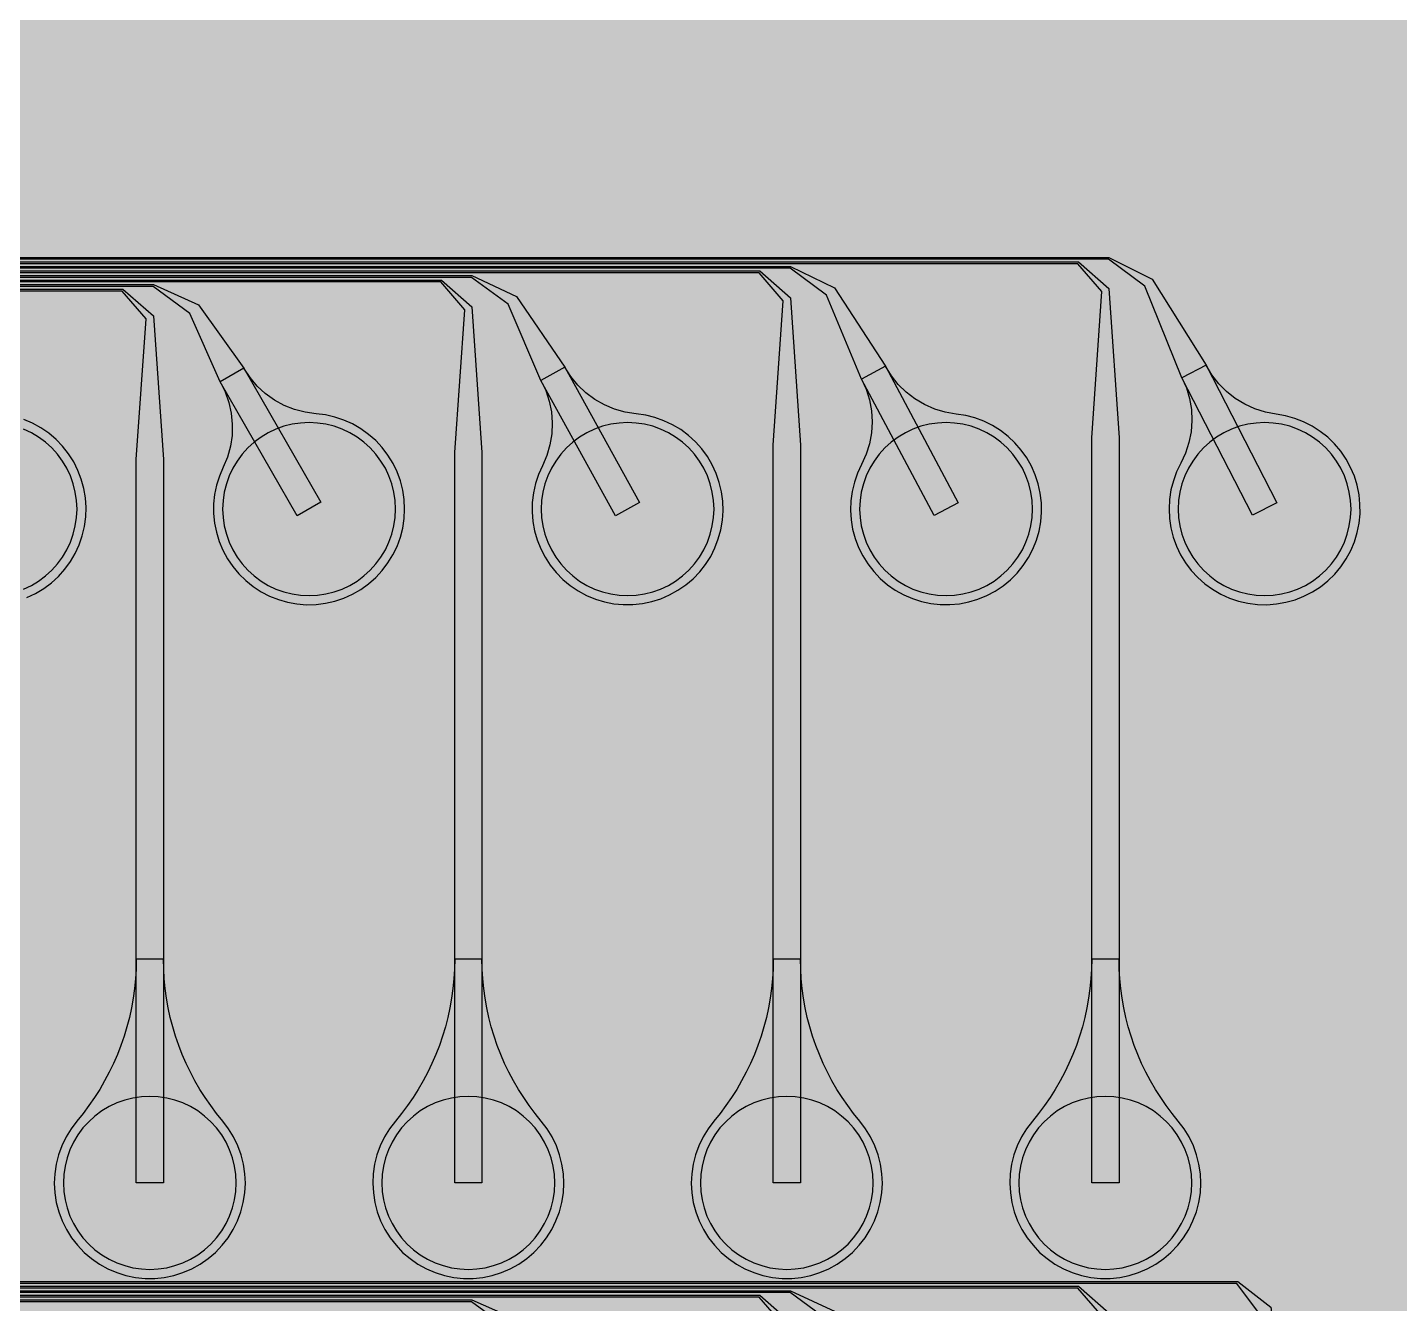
# Model space of a CAD drawing. Header units: metres. Extents: x -7220 to 10980, y -29667 to 1833.
# Drawn here: x -1167 to 341, y -26915 to -25514 of the extents above; entities that cross this region are included whole.
import ezdxf

# ---------------------------------------------------------------- set-up
doc = ezdxf.new("R2010")
doc.units = ezdxf.units.M
for name, color, linetype in [('Metal1', 4, 'CONTINUOUS'), ('Polyimide', 7, 'CONTINUOUS'), ('Polyimide_Negative', 5, 'CONTINUOUS')]:
    doc.layers.add(name, color=color, linetype=linetype)

msp = doc.modelspace()

# ---------------------------------------------------------------- hatches: boundary and pattern name
at = {"layer": 'Polyimide'}
msp.add_hatch(color=7, dxfattribs=at).paths.add_polyline_path([(4099.4, -13861.6), (4142.6, -14152.8), (4214.2, -14438.4), (4313.4, -14715.5), (4439.2, -14981.7), (4590.6, -15234.2), (4766, -15470.7), (4963.7, -15688.8), (5181.8, -15886.5), (5418.3, -16061.9), (5670.8, -16213.3), (5936.9, -16339.1), (6214.1, -16438.3), (6499.7, -16509.9), (6790.9, -16553.1), (7085, -16567.5), (9980.4, -16567.5), (10058.8, -16571.4), (10136.4, -16582.9), (10212.6, -16601.9), (10286.5, -16628.4), (10357.5, -16662), (10424.8, -16702.3), (10487.9, -16749.1), (10546.1, -16801.8), (10598.8, -16860), (10645.6, -16923), (10685.9, -16990.4), (10719.5, -17061.4), (10745.9, -17135.3), (10765, -17211.4), (10776.5, -17289.1), (10780.4, -17367.5), (10780.4, -21957.3), (10741.6, -22012.9), (10706, -22070.6), (10673.6, -22130.1), (10644.5, -22191.4), (10618.9, -22254.2), (10596.8, -22318.2), (10578.3, -22383.5), (10563.4, -22449.6), (10552.2, -22516.5), (10544.7, -22583.8), (10541, -22651.5), (10541, -22719.3), (10544.7, -22787), (10552.2, -22854.4), (10563.4, -22921.2), (10578.3, -22987.4), (10596.8, -23052.6), (10618.9, -23116.7), (10644.5, -23179.5), (10673.6, -23240.7), (10706, -23300.3), (10741.6, -23357.9), (10780.4, -23413.5), (10780.4, -28667.5), (10776.5, -28745.9), (10765, -28823.6), (10745.9, -28899.7), (10719.5, -28973.6), (10685.9, -29044.6), (10645.6, -29112), (10598.8, -29175), (10546.1, -29233.2), (10487.9, -29285.9), (10424.8, -29332.7), (10357.5, -29373), (10286.5, -29406.6), (10212.6, -29433.1), (10136.4, -29452.1), (10058.8, -29463.6), (9980.4, -29467.5), (-6219.6, -29467.5), (-6298, -29463.6), (-6375.7, -29452.1), (-6451.9, -29433.1), (-6525.8, -29406.6), (-6596.7, -29373), (-6664.1, -29332.7), (-6727.1, -29285.9), (-6785.3, -29233.2), (-6838, -29175), (-6884.8, -29112), (-6925.2, -29044.6), (-6958.7, -28973.6), (-6985.2, -28899.7), (-7004.3, -28823.6), (-7015.8, -28745.9), (-7019.6, -28667.5), (-7019.6, -23426.3), (-6979.4, -23370.1), (-6942.3, -23311.6), (-6908.7, -23251.2), (-6878.5, -23189), (-6851.8, -23125.1), (-6828.8, -23059.9), (-6809.5, -22993.4), (-6794, -22926), (-6782.4, -22857.8), (-6774.6, -22789.1), (-6770.7, -22720), (-6770.7, -22650.8), (-6774.6, -22581.8), (-6782.4, -22513), (-6794, -22444.8), (-6809.5, -22377.4), (-6828.8, -22311), (-6851.8, -22245.7), (-6878.5, -22181.9), (-6908.7, -22119.7), (-6942.3, -22059.2), (-6979.4, -22000.8), (-7019.6, -21944.5), (-7019.6, -17367.5), (-7015.8, -17289.1), (-7004.3, -17211.4), (-6985.2, -17135.3), (-6958.7, -17061.4), (-6925.2, -16990.4), (-6884.8, -16923), (-6838, -16860), (-6785.3, -16801.8), (-6727.1, -16749.1), (-6664.1, -16702.3), (-6596.7, -16662), (-6525.8, -16628.4), (-6451.9, -16601.9), (-6375.7, -16582.9), (-6298, -16571.4), (-6219.6, -16567.5), (-3314, -16567.5), (-3019.9, -16553.1), (-2728.7, -16509.9), (-2443.1, -16438.3), (-2165.9, -16339.1), (-1899.8, -16213.3), (-1647.3, -16061.9), (-1410.8, -15886.5), (-1192.7, -15688.8), (-995, -15470.7), (-819.6, -15234.2), (-668.2, -14981.7), (-542.4, -14715.5), (-443.2, -14438.4), (-371.6, -14152.8), (-328.4, -13861.6), (-314, -13567.5), (-314, -13373.5), (-317.5, -13328.1), (-327.7, -13283.8), (-344.6, -13241.5), (-367.6, -13202.3), (-396.4, -13167), (-430.1, -13136.5), (-468, -13111.4), (-509.3, -13092.3), (-509.3, -13092.3), (-578.2, -13061.3), (-642.2, -13021.2), (-700.3, -12973), (-751.3, -12917.3), (-794.4, -12855.3), (-828.7, -12788.1), (-853.7, -12716.8), (-868.9, -12642.8), (-874, -12567.5), (-868.9, -12492.2), (-853.7, -12418.2), (-828.7, -12346.9), (-794.4, -12279.7), (-751.3, -12217.7), (-700.3, -12162), (-642.2, -12113.8), (-578.2, -12073.7), (-509.3, -12042.7), (-509.3, -12042.7), (-468, -12023.6), (-430.1, -11998.5), (-396.4, -11968), (-367.6, -11932.7), (-344.6, -11893.5), (-327.7, -11851.2), (-317.5, -11806.9), (-314, -11761.5), (-314, -11074.3), (-317.5, -11028.9), (-327.7, -10984.6), (-344.6, -10942.4), (-367.6, -10903.1), (-396.4, -10867.8), (-430.1, -10837.3), (-468, -10812.2), (-509.3, -10793.2), (-509.3, -10793.2), (-578.2, -10762.1), (-642.2, -10722.1), (-700.3, -10673.8), (-751.3, -10618.1), (-794.4, -10556.1), (-828.7, -10488.9), (-853.7, -10417.6), (-868.9, -10343.7), (-874, -10268.3), (-868.9, -10193), (-853.7, -10119), (-828.7, -10047.8), (-794.4, -9980.5), (-751.3, -9918.5), (-700.3, -9862.9), (-642.2, -9814.6), (-578.2, -9774.6), (-509.3, -9743.5), (-509.3, -9743.5), (-468, -9724.5), (-430.1, -9699.4), (-396.4, -9668.8), (-367.6, -9633.5), (-344.6, -9594.3), (-327.7, -9552), (-317.5, -9507.7), (-314, -9462.4), (-314, -8775.1), (-317.5, -8729.8), (-327.7, -8685.5), (-344.6, -8643.2), (-367.6, -8604), (-396.4, -8568.7), (-430.1, -8538.1), (-468, -8513), (-509.3, -8494), (-509.3, -8494), (-578.2, -8462.9), (-642.2, -8422.9), (-700.3, -8374.6), (-751.3, -8319), (-794.4, -8257), (-828.7, -8189.7), (-853.7, -8118.5), (-868.9, -8044.5), (-874, -7969.2), (-868.9, -7893.8), (-853.7, -7819.9), (-828.7, -7748.6), (-794.4, -7681.4), (-751.3, -7619.4), (-700.3, -7563.7), (-642.2, -7515.4), (-578.2, -7475.4), (-509.3, -7444.3), (-509.3, -7444.3), (-468, -7425.3), (-430.1, -7400.2), (-396.4, -7369.7), (-367.6, -7334.4), (-344.6, -7295.1), (-327.7, -7252.9), (-317.5, -7208.6), (-314, -7163.2), (-314, -6476), (-317.5, -6430.6), (-327.7, -6386.3), (-344.6, -6344), (-367.6, -6304.8), (-396.4, -6269.5), (-430.1, -6239), (-468, -6213.9), (-509.3, -6194.8), (-509.3, -6194.8), (-578.2, -6163.8), (-642.2, -6123.7), (-700.3, -6075.5), (-751.3, -6019.8), (-794.4, -5957.8), (-828.7, -5890.6), (-853.7, -5819.3), (-868.9, -5745.3), (-874, -5670), (-868.9, -5594.7), (-853.7, -5520.7), (-828.7, -5449.4), (-794.4, -5382.2), (-751.3, -5320.2), (-700.3, -5264.5), (-642.2, -5216.3), (-578.2, -5176.2), (-509.3, -5145.2), (-509.3, -5145.2), (-468, -5126.1), (-430.1, -5101), (-396.4, -5070.5), (-367.6, -5035.2), (-344.6, -4996), (-327.7, -4953.7), (-317.5, -4909.4), (-314, -4864), (-314, 380), (-314, 1532.5), (-269, 1532.5), (-268.8, 1525.6), (-268.1, 1518.8), (-267, 1512), (-265.4, 1505.3), (-263.4, 1498.7), (-261, 1492.3), (-258.2, 1486.1), (-254.9, 1480), (-251.3, 1474.2), (-247.3, 1468.6), (-242.9, 1463.3), (-238.2, 1458.3), (-233.2, 1453.6), (-227.9, 1449.2), (-222.3, 1445.2), (-216.5, 1441.6), (-210.4, 1438.3), (-204.2, 1435.5), (-197.8, 1433.1), (-191.2, 1431.1), (-184.5, 1429.5), (-177.7, 1428.4), (-170.9, 1427.7), (-164, 1427.5), (-157.1, 1427.7), (-150.3, 1428.4), (-143.5, 1429.5), (-136.8, 1431.1), (-130.2, 1433.1), (-123.8, 1435.5), (-117.6, 1438.3), (-111.5, 1441.6), (-105.7, 1445.2), (-100.1, 1449.2), (-94.8, 1453.6), (-89.8, 1458.3), (-85.1, 1463.3), (-80.7, 1468.6), (-76.7, 1474.2), (-73.1, 1480), (-69.8, 1486.1), (-67, 1492.3), (-64.6, 1498.7), (-62.6, 1505.3), (-61, 1512), (-59.9, 1518.8), (-59.2, 1525.6), (-59, 1532.5), (1786, 1532.5), (3835, 1532.5), (3835.2, 1539), (3835.9, 1545.6), (3836.9, 1552), (3838.4, 1558.4), (3840.3, 1564.6), (3842.6, 1570.8), (3845.3, 1576.7), (3848.4, 1582.5), (3851.9, 1588.1), (3855.7, 1593.4), (3859.8, 1598.4), (3864.3, 1603.2), (3869.1, 1607.7), (3874.1, 1611.8), (3879.4, 1615.6), (3885, 1619.1), (3890.8, 1622.2), (3896.7, 1624.9), (3902.9, 1627.2), (3909.1, 1629.1), (3915.5, 1630.6), (3921.9, 1631.6), (3928.5, 1632.3), (3935, 1632.5), (3941.5, 1632.3), (3948.1, 1631.6), (3954.5, 1630.6), (3960.9, 1629.1), (3967.1, 1627.2), (3973.3, 1624.9), (3979.2, 1622.2), (3985, 1619.1), (3990.6, 1615.6), (3995.9, 1611.8), (4000.9, 1607.7), (4005.7, 1603.2), (4010.2, 1598.4), (4014.3, 1593.4), (4018.1, 1588.1), (4021.6, 1582.5), (4024.7, 1576.7), (4027.4, 1570.8), (4029.7, 1564.6), (4031.6, 1558.4), (4033.1, 1552), (4034.1, 1545.6), (4034.8, 1539), (4035, 1532.5), (4085, 1532.5), (4085, 380), (4085, 330), (4085, -4864), (4088.5, -4909.4), (4098.7, -4953.7), (4115.6, -4996), (4138.6, -5035.2), (4167.4, -5070.5), (4201.1, -5101), (4239, -5126.1), (4280.3, -5145.2), (4280.3, -5145.2), (4349.2, -5176.2), (4413.2, -5216.3), (4471.3, -5264.5), (4522.3, -5320.2), (4565.4, -5382.2), (4599.7, -5449.4), (4624.7, -5520.7), (4639.9, -5594.7), (4645, -5670), (4639.9, -5745.3), (4624.7, -5819.3), (4599.7, -5890.6), (4565.4, -5957.8), (4522.3, -6019.8), (4471.3, -6075.5), (4413.2, -6123.7), (4349.2, -6163.8), (4280.3, -6194.8), (4239, -6213.9), (4201.1, -6239), (4167.4, -6269.5), (4138.6, -6304.8), (4115.6, -6344), (4098.7, -6386.3), (4088.5, -6430.6), (4085, -6476), (4085, -13567.5), (4099.4, -13861.6)])

# ---------------------------------------------------------------- linework, layer by layer
at = {"layer": 'Metal1'}
for points in [[(1878.9, -18191.7), (1878.9, -28377.9), (1848.3, -28408.5), (-6017.5, -28408.5), (-6048.1, -28377.9), (-6048.1, -25796.6), (-6017.5, -25766), (21.9, -25766), (69.5, -25789.8), (128.8, -25884.6), (206.2, -26035.7), (179.5, -26049.3), (102.1, -25898.3), (61.2, -25797.5), (21.4, -25768), (-6016.7, -25768), (-6046.1, -25797.4), (-6046.1, -28377.1), (-6016.7, -28406.5), (1847.5, -28406.5), (1876.9, -28377.1), (1876.9, -18191.7)], [(1873.9, -18191.7), (1873.9, -28372.9), (1843.3, -28403.5), (-6012.5, -28403.5), (-6043.1, -28372.9), (-6043.1, -25801.6), (-6012.5, -25771), (-11.7, -25771), (21.8, -25800.4), (32.9, -25964.2), (32.9, -26782.5), (2.9, -26782.5), (2.9, -25964.2), (14, -25803.6), (-12.5, -25773), (-6011.7, -25773), (-6041.1, -25802.4), (-6041.1, -28372.1), (-6011.7, -28401.5), (1842.5, -28401.5), (1871.9, -28372.1), (1871.9, -18191.7)], [(1868.9, -18191.7), (1868.9, -28367.9), (1838.3, -28398.5), (-6007.5, -28398.5), (-6038.1, -28367.9), (-6038.1, -25806.6), (-6007.5, -25776), (-328.1, -25776), (-279.9, -25799.4), (-223.6, -25885.6), (-143.9, -26035.5), (-170.4, -26049.5), (-250.1, -25899.7), (-288.6, -25807.6), (-328.6, -25778), (-6006.7, -25778), (-6036.1, -25807.4), (-6036.1, -28367.1), (-6006.7, -28396.5), (1837.5, -28396.5), (1866.9, -28367.1), (1866.9, -18191.7)], [(1863.9, -18191.7), (1863.9, -28362.9), (1833.3, -28393.5), (-6002.5, -28393.5), (-6033.1, -28362.9), (-6033.1, -25811.6), (-6002.5, -25781), (-361.7, -25781), (-328.2, -25810.4), (-317.1, -25972.2), (-317.1, -26782.5), (-347.1, -26782.5), (-347.1, -25972.2), (-336.1, -25813.6), (-362.5, -25783), (-6001.7, -25783), (-6031.1, -25812.4), (-6031.1, -28362.1), (-6001.7, -28391.5), (1832.5, -28391.5), (1861.9, -28362.1), (1861.9, -18191.7)], [(1858.9, -18191.7), (1858.9, -28357.9), (1828.3, -28388.5), (-5997.5, -28388.5), (-6028.1, -28357.9), (-6028.1, -25816.6), (-5997.5, -25786), (-678.1, -25786), (-629.3, -25808.9), (-576.1, -25886.7), (-494, -26035.2), (-520.3, -26049.8), (-602.3, -25901.2), (-638.3, -25817.6), (-678.6, -25788), (-5996.7, -25788), (-6026.1, -25817.4), (-6026.1, -28357.1), (-5996.7, -28386.5), (1827.5, -28386.5), (1856.9, -28357.1), (1856.9, -18191.7)], [(1853.9, -18191.7), (1853.9, -28352.9), (1823.3, -28383.5), (-5992.5, -28383.5), (-6023.1, -28352.9), (-6023.1, -25821.6), (-5992.5, -25791), (-711.7, -25791), (-678.2, -25820.4), (-667.1, -25980.2), (-667.1, -26782.5), (-697.1, -26782.5), (-697.1, -25980.2), (-686.1, -25823.6), (-712.5, -25793), (-5991.7, -25793), (-6021.1, -25822.4), (-6021.1, -28352.1), (-5991.7, -28381.5), (1822.5, -28381.5), (1851.9, -28352.1), (1851.9, -18191.7)], [(1848.9, -18191.7), (1848.9, -28347.9), (1818.3, -28378.5), (-5987.5, -28378.5), (-6018.1, -28347.9), (-6018.1, -25826.6), (-5987.5, -25796), (-1028.1, -25796), (-978.7, -25818.3), (-928.7, -25887.9), (-844.1, -26035), (-870.1, -26050), (-954.7, -25902.9), (-988, -25827.7), (-1028.6, -25798), (-5986.7, -25798), (-6016.1, -25827.4), (-6016.1, -28347.1), (-5986.7, -28376.5), (1817.5, -28376.5), (1846.9, -28347.1), (1846.9, -18191.7)], [(1843.9, -18191.7), (1843.9, -28342.9), (1813.3, -28373.5), (-5982.5, -28373.5), (-6013.1, -28342.9), (-6013.1, -25831.6), (-5982.5, -25801), (-1061.7, -25801), (-1028.1, -25830.3), (-1017.1, -25988.2), (-1017.1, -26782.5), (-1047.1, -26782.5), (-1047.1, -25988.2), (-1036.1, -25833.7), (-1062.5, -25803), (-5981.7, -25803), (-6011.1, -25832.4), (-6011.1, -28342.1), (-5981.7, -28371.5), (1812.5, -28371.5), (1841.9, -28342.1), (1841.9, -18191.7)], [(1718.9, -18191.7), (1718.9, -28217.9), (1688.3, -28248.5), (-5857.5, -28248.5), (-5888.1, -28217.9), (-5888.1, -26921.6), (-5857.5, -26891), (163.3, -26891), (199.6, -26919.2), (207.9, -26982.8), (207.9, -27152.5), (177.9, -27152.5), (177.9, -26982.8), (186.1, -26924.8), (162.5, -26893), (-5856.7, -26893), (-5886.1, -26922.4), (-5886.1, -28217.1), (-5856.7, -28246.5), (1687.5, -28246.5), (1716.9, -28217.1), (1716.9, -18191.7)], [(1713.9, -18191.7), (1713.9, -28212.9), (1683.3, -28243.5), (-5852.5, -28243.5), (-5883.1, -28212.9), (-5883.1, -26926.6), (-5852.5, -26896), (-11.7, -26896), (21.8, -26925.4), (32.9, -27086.2), (32.9, -27892.5), (2.9, -27892.5), (2.9, -27086.2), (13.9, -26928.6), (-12.5, -26898), (-5851.7, -26898), (-5881.1, -26927.4), (-5881.1, -28212.1), (-5851.7, -28241.5), (1682.5, -28241.5), (1711.9, -28212.1), (1711.9, -18191.7)], [(1708.9, -18191.7), (1708.9, -28207.9), (1678.3, -28238.5), (-5847.5, -28238.5), (-5878.1, -28207.9), (-5878.1, -26931.6), (-5847.5, -26901), (-328.1, -26901), (-279, -26923.6), (-227.4, -26997.3), (-144.1, -27145.1), (-170.2, -27159.9), (-253.5, -27012), (-288.2, -26932.6), (-328.6, -26903), (-5846.7, -26903), (-5876.1, -26932.4), (-5876.1, -28207.1), (-5846.7, -28236.5), (1677.5, -28236.5), (1706.9, -28207.1), (1706.9, -18191.7)], [(1703.9, -18191.7), (1703.9, -28202.9), (1673.3, -28233.5), (-5842.5, -28233.5), (-5873.1, -28202.9), (-5873.1, -26936.6), (-5842.5, -26906), (-361.7, -26906), (-328.1, -26935.4), (-317.1, -27094.2), (-317.1, -27892.5), (-347.1, -27892.5), (-347.1, -27094.2), (-336.1, -26938.6), (-362.5, -26908), (-5841.7, -26908), (-5871.1, -26937.4), (-5871.1, -28202.1), (-5841.7, -28231.5), (1672.5, -28231.5), (1701.9, -28202.1), (1701.9, -18191.7)], [(1698.9, -18191.7), (1698.9, -28197.9), (1668.3, -28228.5), (-5837.5, -28228.5), (-5868.1, -28197.9), (-5868.1, -26941.6), (-5837.5, -26911), (-678.1, -26911), (-628.4, -26933), (-580.1, -26998.6), (-494.2, -27144.9), (-520.1, -27160.1), (-606, -27013.8), (-637.9, -26942.7), (-678.6, -26913), (-5836.7, -26913), (-5866.1, -26942.4), (-5866.1, -28197.1), (-5836.7, -28226.5), (1667.5, -28226.5), (1696.9, -28197.1), (1696.9, -18191.7)], [(-1167.2, -26139.6), (-1157.7, -26135.1), (-1148.7, -26129.7), (-1140.3, -26123.5), (-1132.6, -26116.4), (-1125.6, -26108.6), (-1119.4, -26100.2), (-1114.1, -26091.1), (-1109.7, -26081.6), (-1106.3, -26071.7), (-1103.9, -26061.5), (-1102.5, -26051.1), (-1102.1, -26040.6), (-1102.8, -26030.2), (-1104.6, -26019.9), (-1107.4, -26009.7), (-1111.1, -26000), (-1115.8, -25990.6), (-1121.5, -25981.8), (-1128, -25973.5), (-1135.2, -25966), (-1143.2, -25959.2), (-1151.8, -25953.2), (-1161, -25948.2), (-1170.6, -25944)]]:
    msp.add_lwpolyline(points, dxfattribs=at)
for points in [[(-954.7, -25902.9), (-949.3, -25913.8), (-945.3, -25925.3), (-942.6, -25937.2), (-941.5, -25949.3), (-941.8, -25961.5), (-943.6, -25973.5), (-946.9, -25985.3), (-951.5, -25996.5), (-955.6, -26006.2), (-958.8, -26016.2), (-960.9, -26026.4), (-962, -26036.8), (-962, -26047.3), (-961, -26057.8), (-959, -26068), (-955.9, -26078.1), (-951.9, -26087.7), (-946.9, -26097), (-941, -26105.6), (-934.3, -26113.7), (-926.8, -26121), (-918.7, -26127.6), (-909.9, -26133.3), (-900.6, -26138.1), (-890.8, -26141.9), (-880.7, -26144.8), (-870.4, -26146.7), (-860, -26147.5), (-849.5, -26147.2), (-839.1, -26145.9), (-828.9, -26143.6), (-818.9, -26140.3), (-809.4, -26136), (-800.3, -26130.8), (-791.8, -26124.7), (-783.9, -26117.8), (-776.8, -26110.1), (-770.4, -26101.7), (-765, -26092.8), (-760.4, -26083.4), (-756.8, -26073.5), (-754.2, -26063.4), (-752.7, -26053), (-752.1, -26042.5), (-752.6, -26032.1), (-754.2, -26021.7), (-756.8, -26011.6), (-760.4, -26001.7), (-764.9, -25992.3), (-770.4, -25983.3), (-776.7, -25975), (-783.8, -25967.3), (-791.7, -25960.4), (-800.2, -25954.3), (-809.3, -25949), (-818.9, -25944.7), (-828.8, -25941.4), (-839, -25939.1), (-849.4, -25937.8), (-861.5, -25936.1), (-873.3, -25933.1), (-884.6, -25928.6), (-895.3, -25922.7), (-905.2, -25915.6), (-914.1, -25907.4), (-922, -25898.1), (-928.7, -25887.9), (-954.7, -25902.9)], [(-602.3, -25901.2), (-597.1, -25912.2), (-593.3, -25923.8), (-590.8, -25935.7), (-589.9, -25947.9), (-590.4, -25960), (-592.4, -25972.1), (-595.9, -25983.7), (-600.7, -25994.9), (-605, -26004.5), (-608.3, -26014.4), (-610.6, -26024.7), (-611.9, -26035.1), (-612.1, -26045.5), (-611.3, -26056), (-609.4, -26066.3), (-606.5, -26076.4), (-602.6, -26086.1), (-597.8, -26095.4), (-592.1, -26104.2), (-585.5, -26112.3), (-578.2, -26119.8), (-570.1, -26126.5), (-561.4, -26132.4), (-552.2, -26137.3), (-542.5, -26141.4), (-532.5, -26144.4), (-522.2, -26146.4), (-511.8, -26147.4), (-501.3, -26147.3), (-490.9, -26146.2), (-480.6, -26144.1), (-470.6, -26140.9), (-461, -26136.8), (-451.8, -26131.7), (-443.2, -26125.8), (-435.2, -26119), (-427.9, -26111.5), (-421.5, -26103.2), (-415.8, -26094.4), (-411.1, -26085), (-407.4, -26075.2), (-404.6, -26065.1), (-402.8, -26054.8), (-402.1, -26044.3), (-402.5, -26033.9), (-403.9, -26023.5), (-406.3, -26013.3), (-409.7, -26003.4), (-414.1, -25993.9), (-419.4, -25984.8), (-425.6, -25976.4), (-432.6, -25968.6), (-440.3, -25961.5), (-448.7, -25955.2), (-457.7, -25949.9), (-467.2, -25945.4), (-477.1, -25941.9), (-487.2, -25939.4), (-497.6, -25937.9), (-509.7, -25936.1), (-521.4, -25932.8), (-532.6, -25928.1), (-543.2, -25922.1), (-553, -25914.8), (-561.8, -25906.4), (-569.6, -25897), (-576.1, -25886.7), (-602.3, -25901.2)], [(-250.1, -25899.7), (-245, -25910.8), (-241.3, -25922.4), (-239.1, -25934.4), (-238.3, -25946.6), (-239.1, -25958.7), (-241.3, -25970.7), (-244.9, -25982.3), (-249.9, -25993.4), (-254.4, -26002.9), (-257.8, -26012.8), (-260.3, -26023), (-261.7, -26033.4), (-262.1, -26043.8), (-261.5, -26054.3), (-259.8, -26064.6), (-257, -26074.8), (-253.3, -26084.6), (-248.7, -26093.9), (-243.1, -26102.8), (-236.6, -26111.1), (-229.4, -26118.7), (-221.5, -26125.5), (-212.9, -26131.5), (-203.7, -26136.6), (-194.1, -26140.8), (-184.1, -26144), (-173.9, -26146.2), (-163.5, -26147.3), (-153, -26147.4), (-142.5, -26146.5), (-132.2, -26144.5), (-122.2, -26141.5), (-112.5, -26137.5), (-103.3, -26132.6), (-94.5, -26126.8), (-86.4, -26120.1), (-79.1, -26112.7), (-72.4, -26104.6), (-66.7, -26095.8), (-61.8, -26086.6), (-57.9, -26076.8), (-55, -26066.8), (-53.1, -26056.5), (-52.2, -26046), (-52.4, -26035.6), (-53.6, -26025.1), (-55.8, -26014.9), (-59.1, -26004.9), (-63.3, -25995.4), (-68.5, -25986.2), (-74.5, -25977.7), (-81.4, -25969.8), (-89, -25962.6), (-97.3, -25956.2), (-106.2, -25950.7), (-115.6, -25946), (-125.5, -25942.4), (-135.6, -25939.7), (-145.9, -25938.1), (-158, -25936.1), (-169.6, -25932.6), (-180.8, -25927.7), (-191.3, -25921.5), (-200.9, -25914.1), (-209.6, -25905.5), (-217.2, -25896), (-223.6, -25885.6), (-250.1, -25899.7)], [(102.1, -25898.3), (107, -25909.5), (110.5, -25921.2), (112.5, -25933.2), (113.1, -25945.3), (112.2, -25957.5), (109.8, -25969.4), (106, -25981), (100.8, -25992), (96.2, -26001.4), (92.6, -26011.3), (90, -26021.4), (88.4, -26031.8), (87.9, -26042.3), (88.4, -26052.7), (89.9, -26063.1), (92.5, -26073.2), (96, -26083.1), (100.6, -26092.6), (106, -26101.5), (112.3, -26109.9), (119.4, -26117.6), (127.3, -26124.5), (135.8, -26130.6), (144.9, -26135.9), (154.4, -26140.2), (164.3, -26143.5), (174.6, -26145.9), (185, -26147.2), (195.4, -26147.5), (205.9, -26146.7), (216.2, -26144.9), (226.3, -26142), (236, -26138.2), (245.4, -26133.4), (254.2, -26127.7), (262.4, -26121.2), (269.9, -26113.9), (276.6, -26105.9), (282.5, -26097.2), (287.5, -26088), (291.6, -26078.3), (294.7, -26068.3), (296.7, -26058), (297.8, -26047.6), (297.7, -26037.1), (296.7, -26026.7), (294.6, -26016.4), (291.5, -26006.4), (287.4, -25996.8), (282.4, -25987.6), (276.5, -25978.9), (269.7, -25970.9), (262.2, -25963.6), (254, -25957.1), (245.2, -25951.4), (235.8, -25946.7), (226.1, -25942.9), (216, -25940.1), (205.6, -25938.3), (193.7, -25936.1), (182, -25932.4), (171, -25927.4), (160.6, -25921), (151, -25913.4), (142.5, -25904.8), (135, -25895.1), (128.8, -25884.6), (102.1, -25898.3)], [(-1047.1, -26536.9), (-1047.3, -26547.7), (-1048, -26558.4), (-1049, -26569.1), (-1050.5, -26579.7), (-1052.3, -26590.3), (-1054.6, -26600.8), (-1057.3, -26611.1), (-1060.4, -26621.4), (-1063.9, -26631.6), (-1067.8, -26641.6), (-1072.1, -26651.4), (-1076.7, -26661.1), (-1081.8, -26670.6), (-1087.2, -26679.9), (-1092.9, -26688.9), (-1099, -26697.7), (-1105.5, -26706.3), (-1112.3, -26714.6), (-1118.7, -26723.1), (-1124.2, -26732.1), (-1128.9, -26741.7), (-1132.5, -26751.6), (-1135.1, -26761.9), (-1136.6, -26772.4), (-1137.1, -26783), (-1136.5, -26793.6), (-1134.9, -26804.1), (-1132.2, -26814.3), (-1128.5, -26824.2), (-1123.8, -26833.7), (-1118.1, -26842.7), (-1111.6, -26851.1), (-1104.3, -26858.8), (-1096.2, -26865.7), (-1087.5, -26871.7), (-1078.2, -26876.8), (-1068.5, -26881), (-1058.4, -26884.2), (-1048, -26886.3), (-1037.4, -26887.4), (-1026.8, -26887.4), (-1016.3, -26886.3), (-1005.9, -26884.2), (-995.8, -26881), (-986, -26876.8), (-976.7, -26871.7), (-968, -26865.7), (-960, -26858.8), (-952.6, -26851.1), (-946.1, -26842.7), (-940.5, -26833.7), (-935.8, -26824.2), (-932.1, -26814.3), (-929.4, -26804.1), (-927.7, -26793.6), (-927.1, -26783), (-927.6, -26772.4), (-929.2, -26761.9), (-931.8, -26751.6), (-935.4, -26741.7), (-940, -26732.1), (-945.6, -26723.1), (-952, -26714.6), (-958.8, -26706.3), (-965.2, -26697.7), (-971.3, -26688.9), (-977.1, -26679.9), (-982.5, -26670.6), (-987.5, -26661.1), (-992.2, -26651.4), (-996.4, -26641.6), (-1000.3, -26631.6), (-1003.8, -26621.4), (-1006.9, -26611.1), (-1009.6, -26600.8), (-1011.9, -26590.3), (-1013.8, -26579.7), (-1015.2, -26569.1), (-1016.3, -26558.4), (-1016.9, -26547.7), (-1017.1, -26536.9), (-1047.1, -26536.9)], [(-697.1, -26536.9), (-697.3, -26547.7), (-698, -26558.4), (-699, -26569.1), (-700.5, -26579.7), (-702.3, -26590.3), (-704.6, -26600.8), (-707.3, -26611.1), (-710.4, -26621.4), (-713.9, -26631.6), (-717.8, -26641.6), (-722.1, -26651.4), (-726.7, -26661.1), (-731.8, -26670.6), (-737.2, -26679.9), (-742.9, -26688.9), (-749, -26697.7), (-755.5, -26706.3), (-762.3, -26714.6), (-768.7, -26723.1), (-774.2, -26732.1), (-778.9, -26741.7), (-782.5, -26751.6), (-785.1, -26761.9), (-786.6, -26772.4), (-787.1, -26783), (-786.5, -26793.6), (-784.9, -26804.1), (-782.2, -26814.3), (-778.5, -26824.2), (-773.8, -26833.7), (-768.1, -26842.7), (-761.6, -26851.1), (-754.3, -26858.8), (-746.2, -26865.7), (-737.5, -26871.7), (-728.2, -26876.8), (-718.5, -26881), (-708.4, -26884.2), (-698, -26886.3), (-687.4, -26887.4), (-676.8, -26887.4), (-666.3, -26886.3), (-655.9, -26884.2), (-645.8, -26881), (-636, -26876.8), (-626.7, -26871.7), (-618, -26865.7), (-610, -26858.8), (-602.6, -26851.1), (-596.1, -26842.7), (-590.5, -26833.7), (-585.8, -26824.2), (-582.1, -26814.3), (-579.4, -26804.1), (-577.7, -26793.6), (-577.1, -26783), (-577.6, -26772.4), (-579.2, -26761.9), (-581.8, -26751.6), (-585.4, -26741.7), (-590, -26732.1), (-595.6, -26723.1), (-602, -26714.6), (-608.8, -26706.3), (-615.2, -26697.7), (-621.3, -26688.9), (-627.1, -26679.9), (-632.5, -26670.6), (-637.5, -26661.1), (-642.2, -26651.4), (-646.4, -26641.6), (-650.3, -26631.6), (-653.8, -26621.4), (-656.9, -26611.1), (-659.6, -26600.8), (-661.9, -26590.3), (-663.8, -26579.7), (-665.2, -26569.1), (-666.3, -26558.4), (-666.9, -26547.7), (-667.1, -26536.9), (-697.1, -26536.9)], [(-347.1, -26536.9), (-347.3, -26547.7), (-348, -26558.4), (-349, -26569.1), (-350.5, -26579.7), (-352.3, -26590.3), (-354.6, -26600.8), (-357.3, -26611.1), (-360.4, -26621.4), (-363.9, -26631.6), (-367.8, -26641.6), (-372.1, -26651.4), (-376.7, -26661.1), (-381.8, -26670.6), (-387.2, -26679.9), (-392.9, -26688.9), (-399, -26697.7), (-405.5, -26706.3), (-412.3, -26714.6), (-418.7, -26723.1), (-424.2, -26732.1), (-428.9, -26741.7), (-432.5, -26751.6), (-435.1, -26761.9), (-436.6, -26772.4), (-437.1, -26783), (-436.5, -26793.6), (-434.9, -26804.1), (-432.2, -26814.3), (-428.5, -26824.2), (-423.8, -26833.7), (-418.1, -26842.7), (-411.6, -26851.1), (-404.3, -26858.8), (-396.2, -26865.7), (-387.5, -26871.7), (-378.2, -26876.8), (-368.5, -26881), (-358.4, -26884.2), (-348, -26886.3), (-337.4, -26887.4), (-326.8, -26887.4), (-316.3, -26886.3), (-305.9, -26884.2), (-295.8, -26881), (-286, -26876.8), (-276.7, -26871.7), (-268, -26865.7), (-260, -26858.8), (-252.6, -26851.1), (-246.1, -26842.7), (-240.5, -26833.7), (-235.8, -26824.2), (-232.1, -26814.3), (-229.4, -26804.1), (-227.7, -26793.6), (-227.1, -26783), (-227.6, -26772.4), (-229.2, -26761.9), (-231.8, -26751.6), (-235.4, -26741.7), (-240, -26732.1), (-245.6, -26723.1), (-252, -26714.6), (-258.8, -26706.3), (-265.2, -26697.7), (-271.3, -26688.9), (-277.1, -26679.9), (-282.5, -26670.6), (-287.5, -26661.1), (-292.2, -26651.4), (-296.4, -26641.6), (-300.3, -26631.6), (-303.8, -26621.4), (-306.9, -26611.1), (-309.6, -26600.8), (-311.9, -26590.3), (-313.8, -26579.7), (-315.2, -26569.1), (-316.3, -26558.4), (-316.9, -26547.7), (-317.1, -26536.9), (-347.1, -26536.9)], [(2.9, -26536.9), (2.7, -26547.7), (2, -26558.4), (1, -26569.1), (-0.5, -26579.7), (-2.3, -26590.3), (-4.6, -26600.8), (-7.3, -26611.1), (-10.4, -26621.4), (-13.9, -26631.6), (-17.8, -26641.6), (-22.1, -26651.4), (-26.7, -26661.1), (-31.8, -26670.6), (-37.2, -26679.9), (-42.9, -26688.9), (-49, -26697.7), (-55.5, -26706.3), (-62.3, -26714.6), (-68.7, -26723.1), (-74.2, -26732.1), (-78.9, -26741.7), (-82.5, -26751.6), (-85.1, -26761.9), (-86.6, -26772.4), (-87.1, -26783), (-86.5, -26793.6), (-84.9, -26804.1), (-82.2, -26814.3), (-78.5, -26824.2), (-73.8, -26833.7), (-68.1, -26842.7), (-61.6, -26851.1), (-54.3, -26858.8), (-46.2, -26865.7), (-37.5, -26871.7), (-28.2, -26876.8), (-18.5, -26881), (-8.4, -26884.2), (2, -26886.3), (12.6, -26887.4), (23.2, -26887.4), (33.7, -26886.3), (44.1, -26884.2), (54.2, -26881), (64, -26876.8), (73.3, -26871.7), (82, -26865.7), (90, -26858.8), (97.4, -26851.1), (103.9, -26842.7), (109.5, -26833.7), (114.2, -26824.2), (117.9, -26814.3), (120.6, -26804.1), (122.3, -26793.6), (122.9, -26783), (122.4, -26772.4), (120.8, -26761.9), (118.2, -26751.6), (114.6, -26741.7), (110, -26732.1), (104.4, -26723.1), (98, -26714.6), (91.2, -26706.3), (84.8, -26697.7), (78.7, -26688.9), (72.9, -26679.9), (67.5, -26670.6), (62.5, -26661.1), (57.8, -26651.4), (53.6, -26641.6), (49.7, -26631.6), (46.2, -26621.4), (43.1, -26611.1), (40.4, -26600.8), (38.1, -26590.3), (36.2, -26579.7), (34.8, -26569.1), (33.7, -26558.4), (33.1, -26547.7), (32.9, -26536.9), (2.9, -26536.9)]]:
    msp.add_lwpolyline(points, close=True, dxfattribs=at)
at = {"layer": 'Polyimide_Negative'}
for points in [[(-762.1, -26042.5), (-762.6, -26033.2), (-764, -26024), (-766.2, -26014.9), (-769.4, -26006.1), (-773.3, -25997.7), (-778.1, -25989.7), (-783.7, -25982.2), (-789.9, -25975.3), (-796.9, -25969.1), (-804.3, -25963.5), (-812.3, -25958.7), (-820.8, -25954.7), (-829.5, -25951.6), (-838.6, -25949.3), (-847.8, -25948), (-857.1, -25947.5), (-866.4, -25948), (-875.7, -25949.3), (-884.7, -25951.6), (-893.5, -25954.7), (-901.9, -25958.7), (-909.9, -25963.5), (-917.4, -25969.1), (-924.3, -25975.3), (-930.6, -25982.2), (-936.1, -25989.7), (-940.9, -25997.7), (-944.9, -26006.1), (-948, -26014.9), (-950.3, -26024), (-951.7, -26033.2), (-952.1, -26042.5), (-951.7, -26051.8), (-950.3, -26061), (-948, -26070.1), (-944.9, -26078.9), (-940.9, -26087.3), (-936.1, -26095.3), (-930.6, -26102.8), (-924.3, -26109.7), (-917.4, -26115.9), (-909.9, -26121.5), (-901.9, -26126.3), (-893.5, -26130.3), (-884.7, -26133.4), (-875.7, -26135.7), (-866.4, -26137), (-857.1, -26137.5), (-847.8, -26137), (-838.6, -26135.7), (-829.5, -26133.4), (-820.8, -26130.3), (-812.3, -26126.3), (-804.3, -26121.5), (-796.9, -26115.9), (-789.9, -26109.7), (-783.7, -26102.8), (-778.1, -26095.3), (-773.3, -26087.3), (-769.4, -26078.9), (-766.2, -26070.1), (-764, -26061), (-762.6, -26051.8), (-762.1, -26042.5)], [(-412.1, -26042.5), (-412.6, -26033.2), (-414, -26024), (-416.2, -26014.9), (-419.4, -26006.1), (-423.3, -25997.7), (-428.1, -25989.7), (-433.7, -25982.2), (-439.9, -25975.3), (-446.9, -25969.1), (-454.3, -25963.5), (-462.3, -25958.7), (-470.8, -25954.7), (-479.5, -25951.6), (-488.6, -25949.3), (-497.8, -25948), (-507.1, -25947.5), (-516.4, -25948), (-525.7, -25949.3), (-534.7, -25951.6), (-543.5, -25954.7), (-551.9, -25958.7), (-559.9, -25963.5), (-567.4, -25969.1), (-574.3, -25975.3), (-580.6, -25982.2), (-586.1, -25989.7), (-590.9, -25997.7), (-594.9, -26006.1), (-598, -26014.9), (-600.3, -26024), (-601.7, -26033.2), (-602.1, -26042.5), (-601.7, -26051.8), (-600.3, -26061), (-598, -26070.1), (-594.9, -26078.9), (-590.9, -26087.3), (-586.1, -26095.3), (-580.6, -26102.8), (-574.3, -26109.7), (-567.4, -26115.9), (-559.9, -26121.5), (-551.9, -26126.3), (-543.5, -26130.3), (-534.7, -26133.4), (-525.7, -26135.7), (-516.4, -26137), (-507.1, -26137.5), (-497.8, -26137), (-488.6, -26135.7), (-479.5, -26133.4), (-470.8, -26130.3), (-462.3, -26126.3), (-454.3, -26121.5), (-446.9, -26115.9), (-439.9, -26109.7), (-433.7, -26102.8), (-428.1, -26095.3), (-423.3, -26087.3), (-419.4, -26078.9), (-416.2, -26070.1), (-414, -26061), (-412.6, -26051.8), (-412.1, -26042.5)], [(-62.1, -26042.5), (-62.6, -26033.2), (-64, -26024), (-66.2, -26014.9), (-69.4, -26006.1), (-73.3, -25997.7), (-78.1, -25989.7), (-83.7, -25982.2), (-89.9, -25975.3), (-96.9, -25969.1), (-104.3, -25963.5), (-112.3, -25958.7), (-120.8, -25954.7), (-129.5, -25951.6), (-138.6, -25949.3), (-147.8, -25948), (-157.1, -25947.5), (-166.4, -25948), (-175.7, -25949.3), (-184.7, -25951.6), (-193.5, -25954.7), (-201.9, -25958.7), (-209.9, -25963.5), (-217.4, -25969.1), (-224.3, -25975.3), (-230.6, -25982.2), (-236.1, -25989.7), (-240.9, -25997.7), (-244.9, -26006.1), (-248, -26014.9), (-250.3, -26024), (-251.7, -26033.2), (-252.1, -26042.5), (-251.7, -26051.8), (-250.3, -26061), (-248, -26070.1), (-244.9, -26078.9), (-240.9, -26087.3), (-236.1, -26095.3), (-230.6, -26102.8), (-224.3, -26109.7), (-217.4, -26115.9), (-209.9, -26121.5), (-201.9, -26126.3), (-193.5, -26130.3), (-184.7, -26133.4), (-175.7, -26135.7), (-166.4, -26137), (-157.1, -26137.5), (-147.8, -26137), (-138.6, -26135.7), (-129.5, -26133.4), (-120.8, -26130.3), (-112.3, -26126.3), (-104.3, -26121.5), (-96.9, -26115.9), (-89.9, -26109.7), (-83.7, -26102.8), (-78.1, -26095.3), (-73.3, -26087.3), (-69.4, -26078.9), (-66.2, -26070.1), (-64, -26061), (-62.6, -26051.8), (-62.1, -26042.5)], [(287.9, -26042.5), (287.4, -26033.2), (286, -26024), (283.8, -26014.9), (280.6, -26006.1), (276.7, -25997.7), (271.9, -25989.7), (266.3, -25982.2), (260.1, -25975.3), (253.1, -25969.1), (245.7, -25963.5), (237.7, -25958.7), (229.2, -25954.7), (220.5, -25951.6), (211.4, -25949.3), (202.2, -25948), (192.9, -25947.5), (183.6, -25948), (174.3, -25949.3), (165.3, -25951.6), (156.5, -25954.7), (148.1, -25958.7), (140.1, -25963.5), (132.6, -25969.1), (125.7, -25975.3), (119.4, -25982.2), (113.9, -25989.7), (109.1, -25997.7), (105.1, -26006.1), (102, -26014.9), (99.7, -26024), (98.3, -26033.2), (97.9, -26042.5), (98.3, -26051.8), (99.7, -26061), (102, -26070.1), (105.1, -26078.9), (109.1, -26087.3), (113.9, -26095.3), (119.4, -26102.8), (125.7, -26109.7), (132.6, -26115.9), (140.1, -26121.5), (148.1, -26126.3), (156.5, -26130.3), (165.3, -26133.4), (174.3, -26135.7), (183.6, -26137), (192.9, -26137.5), (202.2, -26137), (211.4, -26135.7), (220.5, -26133.4), (229.2, -26130.3), (237.7, -26126.3), (245.7, -26121.5), (253.1, -26115.9), (260.1, -26109.7), (266.3, -26102.8), (271.9, -26095.3), (276.7, -26087.3), (280.6, -26078.9), (283.8, -26070.1), (286, -26061), (287.4, -26051.8), (287.9, -26042.5)], [(-937.1, -26782.5), (-937.6, -26773.2), (-939, -26764), (-941.2, -26754.9), (-944.4, -26746.1), (-948.3, -26737.7), (-953.1, -26729.7), (-958.7, -26722.2), (-964.9, -26715.3), (-971.9, -26709.1), (-979.3, -26703.5), (-987.3, -26698.7), (-995.8, -26694.7), (-1004.5, -26691.6), (-1013.6, -26689.3), (-1022.8, -26688), (-1032.1, -26687.5), (-1041.4, -26688), (-1050.7, -26689.3), (-1059.7, -26691.6), (-1068.5, -26694.7), (-1076.9, -26698.7), (-1084.9, -26703.5), (-1092.4, -26709.1), (-1099.3, -26715.3), (-1105.6, -26722.2), (-1111.1, -26729.7), (-1115.9, -26737.7), (-1119.9, -26746.1), (-1123, -26754.9), (-1125.3, -26764), (-1126.7, -26773.2), (-1127.1, -26782.5), (-1126.7, -26791.8), (-1125.3, -26801), (-1123, -26810.1), (-1119.9, -26818.9), (-1115.9, -26827.3), (-1111.1, -26835.3), (-1105.6, -26842.8), (-1099.3, -26849.7), (-1092.4, -26855.9), (-1084.9, -26861.5), (-1076.9, -26866.3), (-1068.5, -26870.3), (-1059.7, -26873.4), (-1050.7, -26875.7), (-1041.4, -26877), (-1032.1, -26877.5), (-1022.8, -26877), (-1013.6, -26875.7), (-1004.5, -26873.4), (-995.8, -26870.3), (-987.3, -26866.3), (-979.3, -26861.5), (-971.9, -26855.9), (-964.9, -26849.7), (-958.7, -26842.8), (-953.1, -26835.3), (-948.3, -26827.3), (-944.4, -26818.9), (-941.2, -26810.1), (-939, -26801), (-937.6, -26791.8), (-937.1, -26782.5)], [(-587.1, -26782.5), (-587.6, -26773.2), (-589, -26764), (-591.2, -26754.9), (-594.4, -26746.1), (-598.3, -26737.7), (-603.1, -26729.7), (-608.7, -26722.2), (-614.9, -26715.3), (-621.9, -26709.1), (-629.3, -26703.5), (-637.3, -26698.7), (-645.8, -26694.7), (-654.5, -26691.6), (-663.6, -26689.3), (-672.8, -26688), (-682.1, -26687.5), (-691.4, -26688), (-700.7, -26689.3), (-709.7, -26691.6), (-718.5, -26694.7), (-726.9, -26698.7), (-734.9, -26703.5), (-742.4, -26709.1), (-749.3, -26715.3), (-755.6, -26722.2), (-761.1, -26729.7), (-765.9, -26737.7), (-769.9, -26746.1), (-773, -26754.9), (-775.3, -26764), (-776.7, -26773.2), (-777.1, -26782.5), (-776.7, -26791.8), (-775.3, -26801), (-773, -26810.1), (-769.9, -26818.9), (-765.9, -26827.3), (-761.1, -26835.3), (-755.6, -26842.8), (-749.3, -26849.7), (-742.4, -26855.9), (-734.9, -26861.5), (-726.9, -26866.3), (-718.5, -26870.3), (-709.7, -26873.4), (-700.7, -26875.7), (-691.4, -26877), (-682.1, -26877.5), (-672.8, -26877), (-663.6, -26875.7), (-654.5, -26873.4), (-645.8, -26870.3), (-637.3, -26866.3), (-629.3, -26861.5), (-621.9, -26855.9), (-614.9, -26849.7), (-608.7, -26842.8), (-603.1, -26835.3), (-598.3, -26827.3), (-594.4, -26818.9), (-591.2, -26810.1), (-589, -26801), (-587.6, -26791.8), (-587.1, -26782.5)], [(-237.1, -26782.5), (-237.6, -26773.2), (-239, -26764), (-241.2, -26754.9), (-244.4, -26746.1), (-248.3, -26737.7), (-253.1, -26729.7), (-258.7, -26722.2), (-264.9, -26715.3), (-271.9, -26709.1), (-279.3, -26703.5), (-287.3, -26698.7), (-295.8, -26694.7), (-304.5, -26691.6), (-313.6, -26689.3), (-322.8, -26688), (-332.1, -26687.5), (-341.4, -26688), (-350.7, -26689.3), (-359.7, -26691.6), (-368.5, -26694.7), (-376.9, -26698.7), (-384.9, -26703.5), (-392.4, -26709.1), (-399.3, -26715.3), (-405.6, -26722.2), (-411.1, -26729.7), (-415.9, -26737.7), (-419.9, -26746.1), (-423, -26754.9), (-425.3, -26764), (-426.7, -26773.2), (-427.1, -26782.5), (-426.7, -26791.8), (-425.3, -26801), (-423, -26810.1), (-419.9, -26818.9), (-415.9, -26827.3), (-411.1, -26835.3), (-405.6, -26842.8), (-399.3, -26849.7), (-392.4, -26855.9), (-384.9, -26861.5), (-376.9, -26866.3), (-368.5, -26870.3), (-359.7, -26873.4), (-350.7, -26875.7), (-341.4, -26877), (-332.1, -26877.5), (-322.8, -26877), (-313.6, -26875.7), (-304.5, -26873.4), (-295.8, -26870.3), (-287.3, -26866.3), (-279.3, -26861.5), (-271.9, -26855.9), (-264.9, -26849.7), (-258.7, -26842.8), (-253.1, -26835.3), (-248.3, -26827.3), (-244.4, -26818.9), (-241.2, -26810.1), (-239, -26801), (-237.6, -26791.8), (-237.1, -26782.5)], [(112.9, -26782.5), (112.4, -26773.2), (111, -26764), (108.8, -26754.9), (105.6, -26746.1), (101.7, -26737.7), (96.9, -26729.7), (91.3, -26722.2), (85.1, -26715.3), (78.1, -26709.1), (70.7, -26703.5), (62.7, -26698.7), (54.2, -26694.7), (45.5, -26691.6), (36.4, -26689.3), (27.2, -26688), (17.9, -26687.5), (8.6, -26688), (-0.7, -26689.3), (-9.7, -26691.6), (-18.5, -26694.7), (-26.9, -26698.7), (-34.9, -26703.5), (-42.4, -26709.1), (-49.3, -26715.3), (-55.6, -26722.2), (-61.1, -26729.7), (-65.9, -26737.7), (-69.9, -26746.1), (-73, -26754.9), (-75.3, -26764), (-76.7, -26773.2), (-77.1, -26782.5), (-76.7, -26791.8), (-75.3, -26801), (-73, -26810.1), (-69.9, -26818.9), (-65.9, -26827.3), (-61.1, -26835.3), (-55.6, -26842.8), (-49.3, -26849.7), (-42.4, -26855.9), (-34.9, -26861.5), (-26.9, -26866.3), (-18.5, -26870.3), (-9.7, -26873.4), (-0.7, -26875.7), (8.6, -26877), (17.9, -26877.5), (27.2, -26877), (36.4, -26875.7), (45.5, -26873.4), (54.2, -26870.3), (62.7, -26866.3), (70.7, -26861.5), (78.1, -26855.9), (85.1, -26849.7), (91.3, -26842.8), (96.9, -26835.3), (101.7, -26827.3), (105.6, -26818.9), (108.8, -26810.1), (111, -26801), (112.4, -26791.8), (112.9, -26782.5)]]:
    msp.add_lwpolyline(points, close=True, dxfattribs=at)
msp.add_lwpolyline([(-1170.8, -26130.3), (-1162.3, -26126.3), (-1154.3, -26121.5), (-1146.9, -26115.9), (-1139.9, -26109.7), (-1133.7, -26102.8), (-1128.1, -26095.3), (-1123.3, -26087.3), (-1119.4, -26078.9), (-1116.2, -26070.1), (-1114, -26061), (-1112.6, -26051.8), (-1112.1, -26042.5), (-1112.1, -26042.5), (-1112.6, -26033.2), (-1114, -26024), (-1116.2, -26014.9), (-1119.4, -26006.1), (-1123.3, -25997.7), (-1128.1, -25989.7), (-1133.7, -25982.2), (-1139.9, -25975.3), (-1146.9, -25969.1), (-1154.3, -25963.5), (-1162.3, -25958.7), (-1170.8, -25954.7)], dxfattribs=at)

doc.saveas('drawing.dxf')
